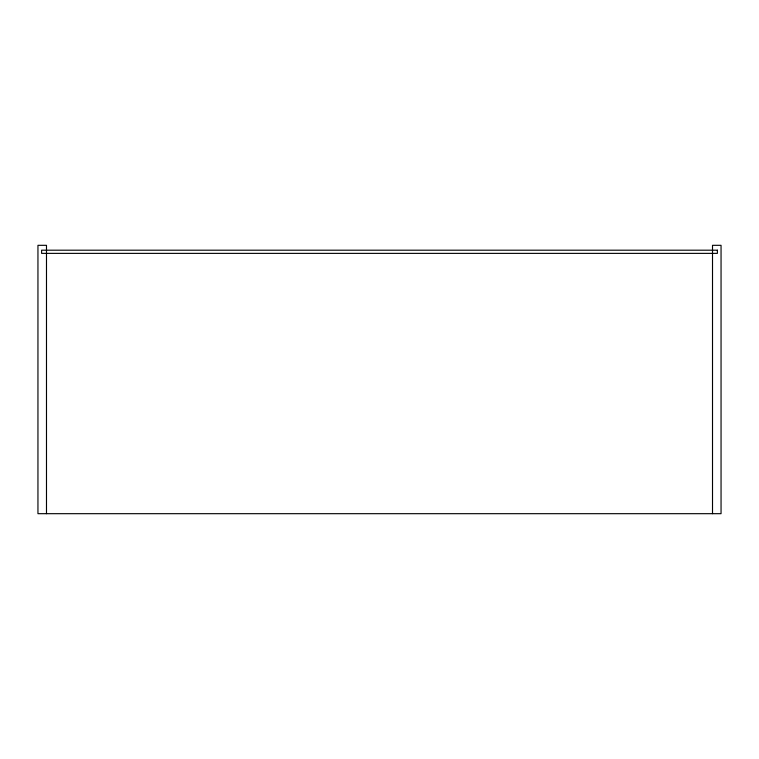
<?xml version="1.0" encoding="UTF-8"?>
<svg xmlns="http://www.w3.org/2000/svg" width="759" height="759" viewBox="0 0 759 759"><rect width="100%" height="100%" fill="white"/><g stroke="black" fill="none" stroke-linecap="round" stroke-linejoin="round"><path stroke-width="1.14" d="M712.511 513.682L712.511 245.318L721.05 245.318L721.05 513.682L37.95 513.682L37.95 245.318L46.489 245.318L46.489 513.682M717.388 250.195L41.612 250.195L41.612 253.373L717.388 253.373L717.388 250.195"/></g></svg>
